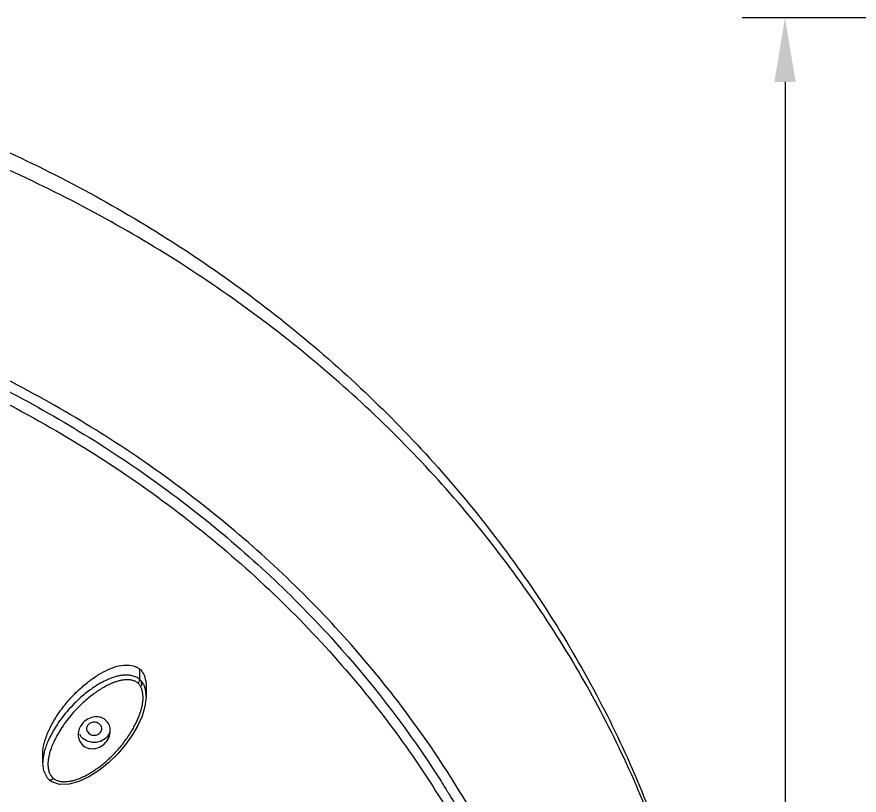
# Model space of a CAD drawing. Extents: x -1802 to -1505, y -7177 to -6757.
# Drawn here: x -1692.71 to -1653.28, y -6898.28 to -6861.85 of the extents above; entities that cross this region are included whole.
import ezdxf

# ---------------------------------------------------------------- set-up
doc = ezdxf.new("R2010")
doc.units = 0
doc.header["$LTSCALE"] = 5
doc.header["$MEASUREMENT"] = 0
doc.layers.add('D', color=2, linetype='CONTINUOUS')
doc.layers.add('DWG', color=7, linetype='CONTINUOUS')

msp = doc.modelspace()

# ---------------------------------------------------------------- linework, layer by layer
at = {"layer": 'D', "color": 2}
for p, q in [((-1563.862, -6861.901), (-1658.748, -6861.901)), ((-1656.748, -6864.901), (-1656.748, -7112.368))]:
    msp.add_line(p, q, dxfattribs=at)
msp.add_solid([(-1657.248, -6864.901), (-1656.248, -6864.901), (-1656.748, -6861.901)], dxfattribs=at)
at = {"layer": 'DWG'}
for p, q in [((-1686.949, -6892.863), (-1686.949, -6892.382)), ((-1686.652, -6893.21), (-1686.652, -6893.7)), ((-1686.652, -6893.677), (-1686.652, -6893.657)), ((-1689.406, -6895.306), (-1689.339, -6895.387)), ((-1691.492, -6896.772), (-1691.492, -6896.37)), ((-1691.446, -6897.142), (-1691.492, -6896.796)), ((-1691.271, -6897.483), (-1691.446, -6897.142)), ((-1691.181, -6897.574), (-1691.271, -6897.483)), ((-1691.092, -6897.641), (-1691.181, -6897.574))]:
    msp.add_line(p, q, dxfattribs=at)
for points in [[(-1686.652, -6893.7), (-1686.708, -6894.136), (-1686.846, -6894.577), (-1687.044, -6895.024), (-1687.301, -6895.47), (-1687.615, -6895.914), (-1687.986, -6896.351), (-1688.411, -6896.767), (-1688.871, -6897.133), (-1689.336, -6897.428), (-1689.798, -6897.644), (-1690.261, -6897.768)], [(-1690.261, -6897.768), (-1690.709, -6897.778), (-1691.092, -6897.641)]]:
    msp.add_lwpolyline(points, dxfattribs=at)
for points, start_tangent, end_tangent in [([(-1784.746, -6916.717), (-1784.127, -6909.017), (-1781.977, -6900.568), (-1778.335, -6892.513), (-1773.29, -6885.057), (-1766.962, -6878.385), (-1759.495, -6872.662), (-1751.065, -6868.035), (-1741.876, -6864.631), (-1732.169, -6862.551), (-1722.198, -6861.855), (-1712.229, -6862.564), (-1702.525, -6864.658), (-1693.342, -6868.074), (-1684.921, -6872.712), (-1677.464, -6878.446), (-1671.148, -6885.126), (-1666.116, -6892.589), (-1662.488, -6900.648), (-1660.352, -6909.1), (-1659.747, -6916.717)], (0.000108, 1), (0.000114, -1)), ([(-1660.864, -6906.568), (-1662.805, -6900.054), (-1666.559, -6892.236), (-1671.683, -6885.021), (-1678.052, -6878.587), (-1685.51, -6873.092), (-1693.872, -6868.67), (-1702.933, -6865.432), (-1712.469, -6863.457), (-1722.246, -6862.793)], (-0.216879, 0.976199), (-1, 0)), ([(-1670.129, -6901.434), (-1672.284, -6897.611), (-1677.416, -6890.834), (-1683.77, -6884.878), (-1691.174, -6879.906), (-1699.426, -6876.053), (-1708.3, -6873.424), (-1717.555, -6872.092), (-1726.938, -6872.092), (-1731.035, -6872.514)], (-0.449185, 0.893439), (-0.990997, -0.133888)), ([(-1730.972, -6872.95), (-1726.896, -6872.529), (-1717.597, -6872.529), (-1708.426, -6873.85), (-1699.631, -6876.454), (-1691.453, -6880.273), (-1684.116, -6885.2), (-1677.818, -6891.103), (-1673.213, -6897.069)], (0.990963, 0.134135), (0.547309, -0.836931)), ([(-1730.93, -6873.51), (-1726.014, -6873.035), (-1720.99, -6872.938), (-1715.976, -6873.23), (-1711.013, -6873.908), (-1706.141, -6874.967), (-1701.398, -6876.399), (-1696.823, -6878.192), (-1692.453, -6880.332), (-1688.322, -6882.801), (-1684.465, -6885.579), (-1680.912, -6888.645), (-1677.692, -6891.973), (-1674.83, -6895.536), (-1672.35, -6899.307), (-1670.272, -6903.254), (-1668.612, -6907.346), (-1667.385, -6911.55), (-1666.826, -6914.31)], (0.990954, 0.134202), (0.165725, -0.986172)), ([(-1691.064, -6894.963), (-1690.723, -6894.409), (-1690.3, -6893.867), (-1689.832, -6893.379), (-1689.35, -6892.966), (-1688.877, -6892.64), (-1688.425, -6892.401), (-1688.008, -6892.249), (-1687.617, -6892.192)], (0.474442, 0.880287), (0.999483, 0.032163)), ([(-1687.617, -6892.192), (-1687.258, -6892.228), (-1687.053, -6892.31)], (0.999483, 0.032163), (0.870024, -0.493009)), ([(-1687.053, -6892.31), (-1686.99, -6892.35)], (0.870024, -0.493009), (0.810203, -0.58615)), ([(-1686.99, -6892.35), (-1686.949, -6892.382)], (0.810203, -0.58615), (0.757147, -0.653245)), ([(-1686.949, -6892.382), (-1686.91, -6892.419)], (0.757147, -0.653245), (0.69656, -0.717499)), ([(-1686.91, -6892.419), (-1686.749, -6892.671)], (0.69656, -0.717499), (0.388792, -0.921326)), ([(-1687.037, -6893.032), (-1687.166, -6892.951), (-1687.318, -6892.903), (-1687.48, -6892.882), (-1687.647, -6892.884), (-1687.814, -6892.905), (-1687.978, -6892.943), (-1688.142, -6892.997), (-1688.311, -6893.067), (-1688.491, -6893.155), (-1688.688, -6893.263), (-1688.9, -6893.395)], (-0.757242, 0.653134), (-0.834577, -0.550891)), ([(-1687.874, -6892.685), (-1688.058, -6892.725), (-1688.239, -6892.781), (-1688.421, -6892.854), (-1688.612, -6892.945), (-1688.82, -6893.056)], (-0.987084, -0.160205), (-0.867793, -0.496925)), ([(-1687.685, -6892.665), (-1687.874, -6892.685)], (-0.998587, -0.053138), (-0.987084, -0.160205)), ([(-1686.949, -6892.863), (-1687.119, -6892.755), (-1687.305, -6892.693), (-1687.494, -6892.666), (-1687.685, -6892.665)], (-0.757415, 0.652934), (-0.998587, -0.053138)), ([(-1686.949, -6892.863), (-1686.991, -6892.971)], (0.001082, -0.999999), (-0.547476, -0.836821)), ([(-1686.884, -6892.928), (-1686.949, -6892.863)], (-0.659329, 0.751855), (-0.756809, 0.653636)), ([(-1686.749, -6892.671), (-1686.661, -6893.029)], (0.388792, -0.921326), (0.104594, -0.994515)), ([(-1688.82, -6893.056), (-1689.043, -6893.192), (-1689.276, -6893.353), (-1689.516, -6893.539), (-1689.767, -6893.756), (-1690.032, -6894.01), (-1690.304, -6894.302), (-1690.568, -6894.623), (-1690.806, -6894.955)], (-0.867793, -0.496925), (-0.554269, -0.832338)), ([(-1686.991, -6892.971), (-1687.037, -6893.032)], (-0.547476, -0.836821), (-0.653762, -0.7567)), ([(-1686.939, -6893.146), (-1687.037, -6893.032)], (-0.542331, 0.840165), (-0.756754, 0.6537)), ([(-1686.811, -6893.929), (-1686.798, -6893.763), (-1686.803, -6893.599), (-1686.826, -6893.438), (-1686.87, -6893.285), (-1686.939, -6893.146)], (0.125395, 0.992107), (-0.542331, 0.840165)), ([(-1686.855, -6893.163), (-1686.892, -6892.915)], (-0.05745, 0.998348), (-0.242119, 0.970247)), ([(-1686.821, -6893.011), (-1686.884, -6892.928)], (-0.54774, 0.836648), (-0.659329, 0.751855)), ([(-1686.736, -6893.179), (-1686.821, -6893.011)], (-0.359427, 0.933173), (-0.54774, 0.836648)), ([(-1686.652, -6893.657), (-1686.658, -6893.536), (-1686.684, -6893.355), (-1686.736, -6893.179)], (-0.011585, 0.999933), (-0.359427, 0.933173)), ([(-1686.661, -6893.029), (-1686.657, -6893.077)], (0.104594, -0.994515), (0.076344, -0.997082)), ([(-1686.657, -6893.077), (-1686.652, -6893.21)], (0.076344, -0.997082), (-0.000054, -1)), ([(-1688.9, -6893.395), (-1689.123, -6893.55), (-1689.354, -6893.732), (-1689.596, -6893.942), (-1689.851, -6894.19), (-1690.114, -6894.475), (-1690.369, -6894.787)], (-0.834577, -0.550891), (-0.606839, -0.794825)), ([(-1686.933, -6894.426), (-1686.881, -6894.259), (-1686.839, -6894.094), (-1686.811, -6893.929)], (0.321568, 0.946886), (0.125395, 0.992107)), ([(-1690.433, -6897.648), (-1690.26, -6897.631), (-1690.084, -6897.597), (-1689.91, -6897.546), (-1689.738, -6897.482), (-1689.568, -6897.405), (-1689.401, -6897.319), (-1689.238, -6897.224), (-1689.08, -6897.123), (-1688.925, -6897.017), (-1688.775, -6896.905), (-1688.626, -6896.786), (-1688.472, -6896.653), (-1688.309, -6896.501), (-1688.133, -6896.324), (-1687.95, -6896.122), (-1687.766, -6895.901), (-1687.588, -6895.665), (-1687.424, -6895.425), (-1687.283, -6895.192), (-1687.166, -6894.977), (-1687.072, -6894.78), (-1686.996, -6894.598), (-1686.933, -6894.426)], (0.999188, 0.040301), (0.321568, 0.946886)), ([(-1690.369, -6894.787), (-1690.598, -6895.11), (-1690.789, -6895.42)], (-0.606839, -0.794825), (-0.494075, -0.869419)), ([(-1689.479, -6894.778), (-1689.72, -6895.048)], (-0.802294, -0.59693), (-0.502747, -0.864434)), ([(-1688.829, -6894.626), (-1689.16, -6894.629), (-1689.479, -6894.778)], (-0.974485, 0.224452), (-0.802294, -0.59693)), ([(-1688.836, -6894.953), (-1688.994, -6894.874), (-1689.177, -6894.875)], (-0.757141, 0.653252), (-0.973833, -0.227265)), ([(-1688.696, -6894.672), (-1688.829, -6894.626)], (-0.905393, 0.424575), (-0.974485, 0.224452)), ([(-1688.553, -6894.764), (-1688.696, -6894.672)], (-0.757141, 0.653252), (-0.905393, 0.424575)), ([(-1688.397, -6894.97), (-1688.553, -6894.764)], (-0.430351, 0.902662), (-0.757141, 0.653252)), ([(-1691.307, -6895.488), (-1691.064, -6894.963)], (0.358654, 0.933471), (0.474442, 0.880287)), ([(-1690.994, -6895.258), (-1691.004, -6895.276), (-1691.16, -6895.569)], (-0.500071, -0.865984), (-0.440843, -0.897584)), ([(-1690.806, -6894.955), (-1690.994, -6895.258)], (-0.554269, -0.832338), (-0.500071, -0.865984)), ([(-1689.801, -6895.236), (-1689.829, -6895.378)], (-0.282007, -0.959412), (-0.101084, -0.994878)), ([(-1689.783, -6895.181), (-1689.801, -6895.236)], (-0.34768, -0.937613), (-0.282007, -0.959412)), ([(-1689.72, -6895.048), (-1689.783, -6895.181)], (-0.502747, -0.864434), (-0.34768, -0.937613)), ([(-1689.177, -6894.875), (-1689.337, -6894.954), (-1689.43, -6895.092), (-1689.43, -6895.251), (-1689.406, -6895.306)], (-0.973833, -0.227265), (0.495142, -0.868812)), ([(-1689.339, -6895.387), (-1689.181, -6895.466), (-1688.998, -6895.466), (-1688.838, -6895.386), (-1688.745, -6895.248), (-1688.735, -6895.202)], (0.757141, -0.653252), (0.124311, 0.992243)), ([(-1688.735, -6895.202), (-1688.745, -6895.089), (-1688.836, -6894.953)], (0.124311, 0.992243), (-0.757141, 0.653252)), ([(-1688.376, -6895.019), (-1688.397, -6894.97)], (-0.352718, 0.93573), (-0.430351, 0.902662)), ([(-1688.333, -6895.262), (-1688.376, -6895.019)], (-0.00043, 1), (-0.352718, 0.93573)), ([(-1691.454, -6895.988), (-1691.307, -6895.488)], (0.187948, 0.982179), (0.358654, 0.933471)), ([(-1691.16, -6895.569), (-1691.281, -6895.837)], (-0.440843, -0.897584), (-0.379999, -0.924987)), ([(-1690.789, -6895.42), (-1690.938, -6895.703)], (-0.494075, -0.869419), (-0.438251, -0.898852)), ([(-1689.829, -6895.378), (-1689.833, -6895.454)], (-0.101084, -0.994878), (0.000541, -1)), ([(-1689.833, -6895.454), (-1689.79, -6895.697), (-1689.614, -6895.951)], (0.000541, -1), (0.757141, -0.653252)), ([(-1689.776, -6895.413), (-1689.614, -6895.624)], (0.433716, -0.901049), (0.757141, -0.653252)), ([(-1689.614, -6895.951), (-1689.338, -6896.089), (-1689.008, -6896.088), (-1688.692, -6895.943), (-1688.449, -6895.675), (-1688.337, -6895.342), (-1688.333, -6895.262)], (0.757141, -0.653252), (-0.00043, 1)), ([(-1689.277, -6895.791), (-1689.614, -6895.624)], (-0.973856, 0.227167), (-0.757141, 0.653252)), ([(-1688.359, -6895.334), (-1688.553, -6895.624), (-1688.889, -6895.791), (-1689.277, -6895.791)], (-0.294208, -0.955741), (-0.973856, 0.227167)), ([(-1691.281, -6895.837), (-1691.372, -6896.083), (-1691.434, -6896.304), (-1691.472, -6896.505), (-1691.49, -6896.697), (-1691.492, -6896.772)], (-0.379999, -0.924987), (-0.000476, -1)), ([(-1691.492, -6896.37), (-1691.454, -6895.988)], (0.000179, 1), (0.187948, 0.982179)), ([(-1690.938, -6895.703), (-1691.054, -6895.96), (-1691.139, -6896.194), (-1691.197, -6896.401), (-1691.231, -6896.587), (-1691.248, -6896.762), (-1691.246, -6896.935)], (-0.438251, -0.898852), (0.069329, -0.997594)), ([(-1691.246, -6896.935), (-1691.223, -6897.099), (-1691.176, -6897.248), (-1691.104, -6897.377)], (0.069329, -0.997594), (0.582551, -0.812794)), ([(-1673.213, -6897.069), (-1672.732, -6897.819), (-1672.452, -6898.271)], (0.547309, -0.836931), (0.521654, -0.853157)), ([(-1691.177, -6897.565), (-1691.095, -6897.557), (-1691.008, -6897.483)], (0.926378, -0.376595), (0.676613, 0.736339)), ([(-1691.104, -6897.377), (-1691.043, -6897.449)], (0.582551, -0.812794), (0.699536, -0.714598)), ([(-1691.043, -6897.449), (-1691.008, -6897.483)], (0.699536, -0.714598), (0.756999, -0.653416)), ([(-1691.008, -6897.483), (-1690.892, -6897.561)], (0.757128, -0.653266), (0.885339, -0.464945)), ([(-1690.892, -6897.561), (-1690.755, -6897.615), (-1690.601, -6897.644), (-1690.433, -6897.648)], (0.885339, -0.464945), (0.999188, 0.040301)), ([(-1672.452, -6898.271), (-1671.176, -6900.494)], (0.521654, -0.853157), (0.473586, -0.880748))]:
    msp.add_spline(points, degree=3, dxfattribs=dict(at, start_tangent=start_tangent, end_tangent=end_tangent))

doc.saveas('drawing.dxf')
